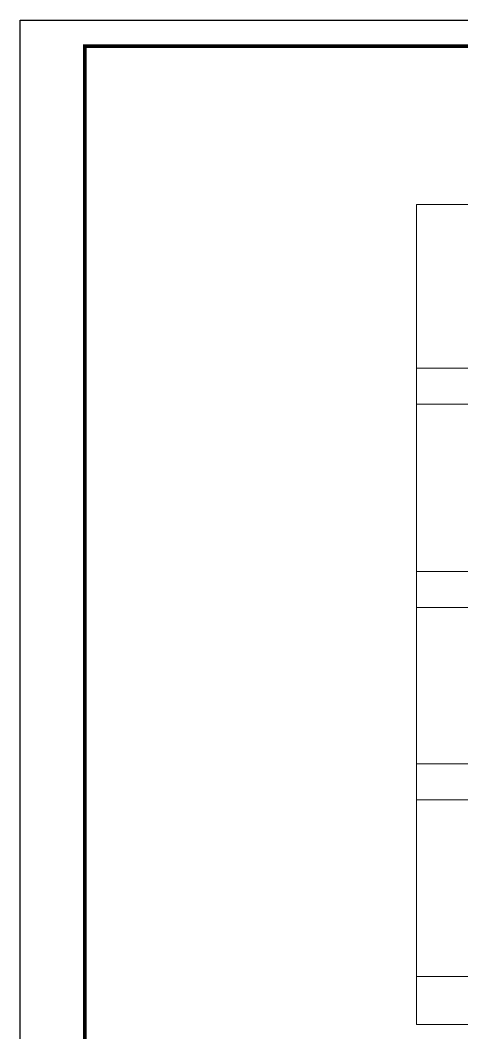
# Model space of a CAD drawing. Header units: millimetres. Extents: x -5285 to 713586, y 0 to 59400.
# Drawn here: x 178272 to 195396, y 20125 to 59400 of the extents above; entities that cross this region are included whole.
import ezdxf

# ---------------------------------------------------------------- set-up
doc = ezdxf.new("R2010")
doc.units = ezdxf.units.MM
doc.header["$LTSCALE"] = 1000
doc.layers.add('Index', color=1, linetype='Continuous', lineweight=15)
doc.layers.add('TD-DIM', color=7, linetype='Continuous', lineweight=15)
doc.layers.add('PUB_TITLE', color=4, linetype='Continuous')

# ---------------------------------------------------------------- blocks, each defined once
blk = doc.blocks.new('A$C6C48201D')
at = {"layer": 'PUB_TITLE'}
blk.add_lwpolyline([(0, -89100), (0, 0), (126150, 0), (126150, -89100)], close=True, dxfattribs=at)
at = {"layer": 'PUB_TITLE', "const_width": 210}
blk.add_lwpolyline([(3750, -87600), (124650, -87600), (124650, -1500), (3750, -1500)], close=True, dxfattribs=at)

msp = doc.modelspace()

# ---------------------------------------------------------------- linework, layer by layer
at = {"layer": 'Index'}
for p, q in [((227671.6, 45899.1), (193645, 45899.1)), ((227671.6, 44510.8), (193645, 44510.8)), ((227671.9, 38013.8), (193645, 38013.8)), ((227671.9, 36625.4), (193645, 36625.4)), ((227671.6, 30550.6), (193645, 30550.6)), ((227671.6, 29162.2), (193645, 29162.2)), ((227672, 22300.9), (193645, 22300.9))]:
    msp.add_line(p, q, dxfattribs=at)
msp.add_lwpolyline([(193645, 52249), (227671.7, 52249), (227671.7, 20450.3), (193645, 20450.3)], close=True, dxfattribs=at)

# ---------------------------------------------------------------- block references
at = {"layer": 'TD-DIM', "ltscale": 0.5, "xscale": 0.6666666666666666, "yscale": 0.6666666666666666, "zscale": 0.6666666666666666}
msp.add_blockref('A$C6C48201D', (178271.7, 59400), dxfattribs=at)

doc.saveas('drawing.dxf')
